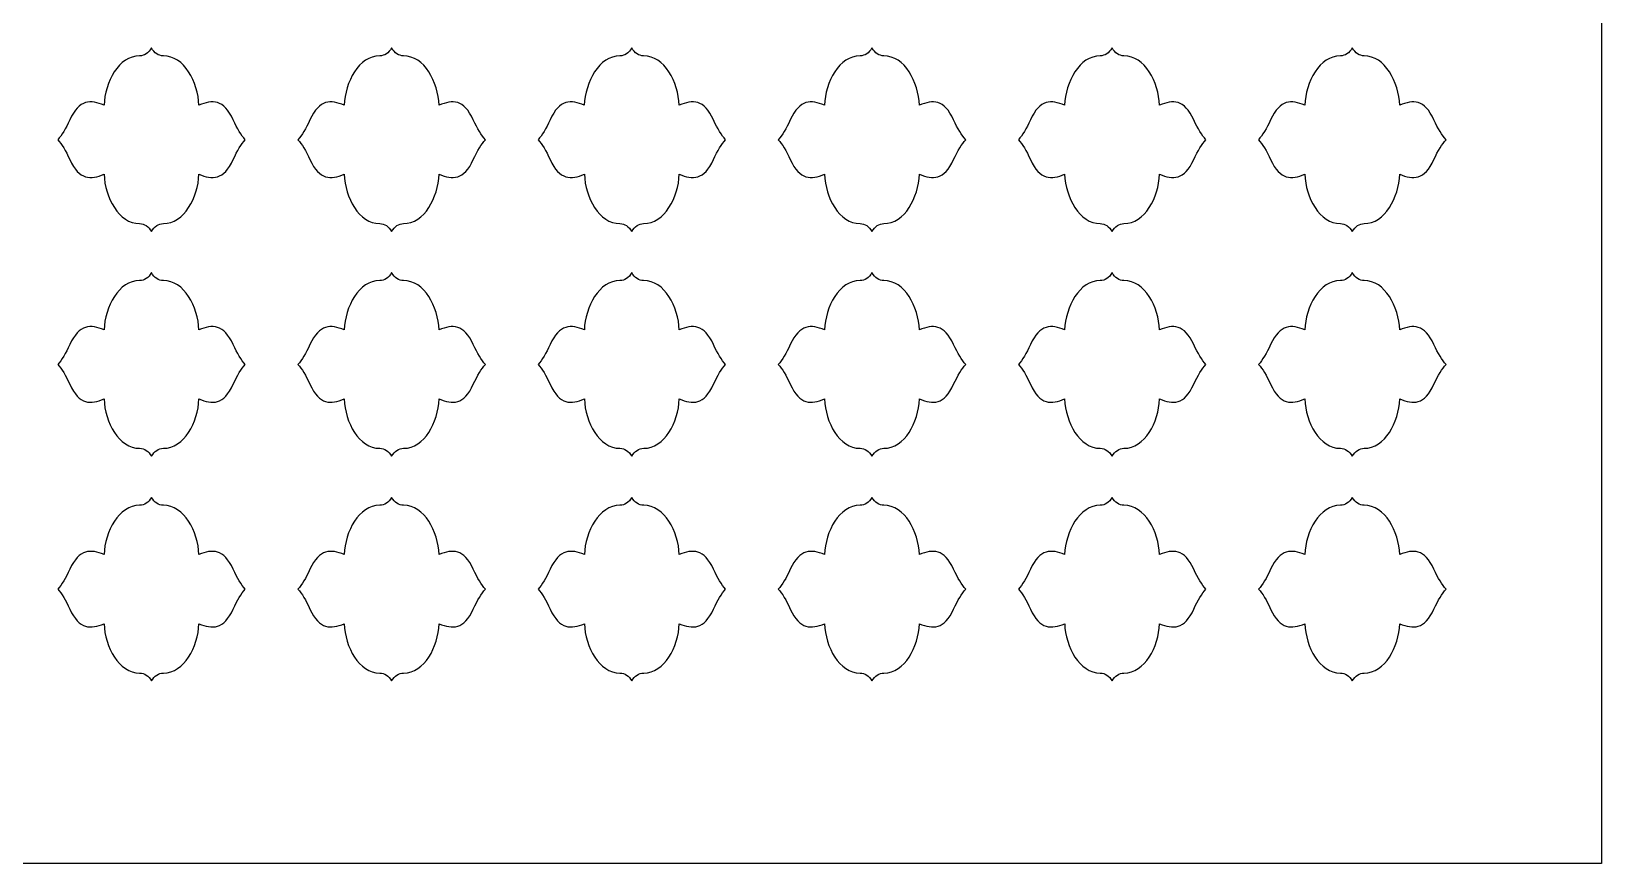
# Model space of a CAD drawing. Header units: centimetres. Extents: x -10.3 to 5.3, y -8.1 to 8.1.
# Drawn here: x -2.31 to 5.24, y -8.1 to -4.1 of the extents above; entities that cross this region are included whole.
import ezdxf

# ---------------------------------------------------------------- set-up
doc = ezdxf.new("R2010")
doc.units = ezdxf.units.CM
doc.header["$MEASUREMENT"] = 0
doc.layers.add('Layer 1', color=7, linetype='Continuous')

msp = doc.modelspace()

# ---------------------------------------------------------------- linework, layer by layer
at = {"layer": 'Layer 1', "color": 242}
for points, knots in [([(-5.23875, 8.09625), (-5.23875, 8.09625), (-5.23875, -8.09625), (-5.23875, -8.09625), (-5.23875, -8.09625), (-5.23875, -8.09625), (5.23875, -8.09625), (5.23875, -8.09625), (5.23875, -8.09625), (5.23875, -8.09625), (5.23875, 8.09625), (5.23875, 8.09625), (5.23875, 8.09625), (5.23875, 8.09625), (-5.23875, 8.09625), (-5.23875, 8.09625)], [0, 0, 0, 0, 0.2, 0.2, 0.2, 0.2, 0.4, 0.4, 0.4, 0.4, 0.6, 0.6, 0.6, 0.6, 1, 1, 1, 1]), ([(-2.12408, -4.52094), (-2.07862, -4.42117), (-2.02388, -4.42378), (-1.95972, -4.4504), (-1.95972, -4.4504), (-1.95506, -4.33898), (-1.88913, -4.21323), (-1.78851, -4.21323), (-1.78851, -4.21323), (-1.76597, -4.21323), (-1.74583, -4.20003), (-1.73152, -4.17513), (-1.73152, -4.17513), (-1.71726, -4.20003), (-1.69712, -4.21323), (-1.67456, -4.21323), (-1.67456, -4.21323), (-1.57397, -4.21323), (-1.50798, -4.33899), (-1.50332, -4.4504), (-1.50332, -4.4504), (-1.43918, -4.42378), (-1.38442, -4.42119), (-1.33901, -4.52094), (-1.33901, -4.52094), (-1.31935, -4.56415), (-1.2999, -4.59531), (-1.28091, -4.61651), (-1.28091, -4.61651), (-1.29985, -4.63768), (-1.31933, -4.66887), (-1.33899, -4.71202), (-1.33899, -4.71202), (-1.38437, -4.81177), (-1.43913, -4.80915), (-1.5033, -4.78253), (-1.5033, -4.78253), (-1.50796, -4.89395), (-1.57392, -5.01973), (-1.67454, -5.01973), (-1.67454, -5.01973), (-1.69706, -5.01973), (-1.71722, -5.03293), (-1.7315, -5.05783), (-1.7315, -5.05783), (-1.74579, -5.03293), (-1.76592, -5.01973), (-1.78849, -5.01973), (-1.78849, -5.01973), (-1.88908, -5.01973), (-1.95505, -4.89395), (-1.9597, -4.78253), (-1.9597, -4.78253), (-2.02386, -4.80915), (-2.07863, -4.81174), (-2.12406, -4.71202), (-2.12406, -4.71202), (-2.14369, -4.66881), (-2.16314, -4.63762), (-2.18214, -4.61645), (-2.18214, -4.61645), (-2.16318, -4.59528), (-2.14373, -4.56409), (-2.12408, -4.52094)], [0, 0, 0, 0, 0.0588235, 0.0588235, 0.0588235, 0.0588235, 0.1176471, 0.1176471, 0.1176471, 0.1176471, 0.1764706, 0.1764706, 0.1764706, 0.1764706, 0.2352941, 0.2352941, 0.2352941, 0.2352941, 0.2941176, 0.2941176, 0.2941176, 0.2941176, 0.3529412, 0.3529412, 0.3529412, 0.3529412, 0.4117647, 0.4117647, 0.4117647, 0.4117647, 0.4705882, 0.4705882, 0.4705882, 0.4705882, 0.5294118, 0.5294118, 0.5294118, 0.5294118, 0.5882353, 0.5882353, 0.5882353, 0.5882353, 0.6470588, 0.6470588, 0.6470588, 0.6470588, 0.7058824, 0.7058824, 0.7058824, 0.7058824, 0.7647059, 0.7647059, 0.7647059, 0.7647059, 0.8235294, 0.8235294, 0.8235294, 0.8235294, 0.8823529, 0.8823529, 0.8823529, 0.8823529, 1, 1, 1, 1]), ([(-0.96972, -4.52094), (-0.92429, -4.42117), (-0.86952, -4.42378), (-0.80539, -4.4504), (-0.80539, -4.4504), (-0.80073, -4.33898), (-0.73477, -4.21323), (-0.63418, -4.21323), (-0.63418, -4.21323), (-0.61161, -4.21323), (-0.59148, -4.20003), (-0.57719, -4.17513), (-0.57719, -4.17513), (-0.5629, -4.20003), (-0.54279, -4.21323), (-0.5202, -4.21323), (-0.5202, -4.21323), (-0.41961, -4.21323), (-0.35364, -4.33899), (-0.34899, -4.4504), (-0.34899, -4.4504), (-0.28483, -4.42378), (-0.23006, -4.42119), (-0.18466, -4.52094), (-0.18466, -4.52094), (-0.165, -4.56415), (-0.14555, -4.59531), (-0.12656, -4.61651), (-0.12656, -4.61651), (-0.14553, -4.63768), (-0.16498, -4.66887), (-0.18464, -4.71202), (-0.18464, -4.71202), (-0.23004, -4.81177), (-0.28481, -4.80915), (-0.34895, -4.78253), (-0.34895, -4.78253), (-0.35361, -4.89395), (-0.41959, -5.01973), (-0.52019, -5.01973), (-0.52019, -5.01973), (-0.54273, -5.01973), (-0.56289, -5.03293), (-0.57715, -5.05783), (-0.57715, -5.05783), (-0.59146, -5.03293), (-0.61157, -5.01973), (-0.63414, -5.01973), (-0.63414, -5.01973), (-0.73476, -5.01973), (-0.8007, -4.89395), (-0.80535, -4.78253), (-0.80535, -4.78253), (-0.86949, -4.80915), (-0.92425, -4.81174), (-0.96971, -4.71202), (-0.96971, -4.71202), (-0.98937, -4.66881), (-1.00879, -4.63762), (-1.02781, -4.61645), (-1.02781, -4.61645), (-1.00883, -4.59528), (-0.98938, -4.56409), (-0.96972, -4.52094)], [0, 0, 0, 0, 0.0588235, 0.0588235, 0.0588235, 0.0588235, 0.1176471, 0.1176471, 0.1176471, 0.1176471, 0.1764706, 0.1764706, 0.1764706, 0.1764706, 0.2352941, 0.2352941, 0.2352941, 0.2352941, 0.2941176, 0.2941176, 0.2941176, 0.2941176, 0.3529412, 0.3529412, 0.3529412, 0.3529412, 0.4117647, 0.4117647, 0.4117647, 0.4117647, 0.4705882, 0.4705882, 0.4705882, 0.4705882, 0.5294118, 0.5294118, 0.5294118, 0.5294118, 0.5882353, 0.5882353, 0.5882353, 0.5882353, 0.6470588, 0.6470588, 0.6470588, 0.6470588, 0.7058824, 0.7058824, 0.7058824, 0.7058824, 0.7647059, 0.7647059, 0.7647059, 0.7647059, 0.8235294, 0.8235294, 0.8235294, 0.8235294, 0.8823529, 0.8823529, 0.8823529, 0.8823529, 1, 1, 1, 1]), ([(0.18465, -4.52094), (0.23013, -4.42117), (0.28485, -4.42378), (0.34904, -4.4504), (0.34904, -4.4504), (0.3537, -4.33898), (0.41963, -4.21323), (0.52025, -4.21323), (0.52025, -4.21323), (0.54279, -4.21323), (0.56293, -4.20003), (0.57719, -4.17513), (0.57719, -4.17513), (0.5915, -4.20003), (0.61161, -4.21323), (0.63415, -4.21323), (0.63415, -4.21323), (0.7348, -4.21323), (0.80078, -4.33899), (0.80544, -4.4504), (0.80544, -4.4504), (0.86958, -4.42378), (0.92434, -4.42119), (0.96972, -4.52094), (0.96972, -4.52094), (0.98935, -4.56415), (1.00883, -4.59531), (1.02785, -4.61651), (1.02785, -4.61651), (1.00885, -4.63768), (0.98941, -4.66887), (0.96977, -4.71202), (0.96977, -4.71202), (0.92439, -4.81177), (0.86963, -4.80915), (0.80549, -4.78253), (0.80549, -4.78253), (0.80083, -4.89395), (0.73485, -5.01973), (0.63423, -5.01973), (0.63423, -5.01973), (0.61166, -5.01973), (0.59155, -5.03293), (0.57724, -5.05783), (0.57724, -5.05783), (0.56298, -5.03293), (0.54287, -5.01973), (0.5203, -5.01973), (0.5203, -5.01973), (0.41968, -5.01973), (0.35374, -4.89395), (0.34909, -4.78253), (0.34909, -4.78253), (0.2849, -4.80915), (0.23019, -4.81174), (0.1847, -4.71202), (0.1847, -4.71202), (0.16501, -4.66881), (0.14559, -4.63762), (0.12662, -4.61645), (0.12662, -4.61645), (0.14555, -4.59528), (0.16499, -4.56409), (0.18465, -4.52094)], [0, 0, 0, 0, 0.0588235, 0.0588235, 0.0588235, 0.0588235, 0.1176471, 0.1176471, 0.1176471, 0.1176471, 0.1764706, 0.1764706, 0.1764706, 0.1764706, 0.2352941, 0.2352941, 0.2352941, 0.2352941, 0.2941176, 0.2941176, 0.2941176, 0.2941176, 0.3529412, 0.3529412, 0.3529412, 0.3529412, 0.4117647, 0.4117647, 0.4117647, 0.4117647, 0.4705882, 0.4705882, 0.4705882, 0.4705882, 0.5294118, 0.5294118, 0.5294118, 0.5294118, 0.5882353, 0.5882353, 0.5882353, 0.5882353, 0.6470588, 0.6470588, 0.6470588, 0.6470588, 0.7058824, 0.7058824, 0.7058824, 0.7058824, 0.7647059, 0.7647059, 0.7647059, 0.7647059, 0.8235294, 0.8235294, 0.8235294, 0.8235294, 0.8823529, 0.8823529, 0.8823529, 0.8823529, 1, 1, 1, 1]), ([(1.33898, -4.52094), (1.38446, -4.42117), (1.43918, -4.42378), (1.50337, -4.4504), (1.50337, -4.4504), (1.50803, -4.33898), (1.57396, -4.21323), (1.67458, -4.21323), (1.67458, -4.21323), (1.69712, -4.21323), (1.71726, -4.20003), (1.73152, -4.17513), (1.73152, -4.17513), (1.74583, -4.20003), (1.76594, -4.21323), (1.78851, -4.21323), (1.78851, -4.21323), (1.88913, -4.21323), (1.95512, -4.33899), (1.95977, -4.4504), (1.95977, -4.4504), (2.02391, -4.42378), (2.07867, -4.42119), (2.12405, -4.52094), (2.12405, -4.52094), (2.14368, -4.56415), (2.16316, -4.59531), (2.18218, -4.61651), (2.18218, -4.61651), (2.16318, -4.63768), (2.14374, -4.66887), (2.1241, -4.71202), (2.1241, -4.71202), (2.07872, -4.81177), (2.02396, -4.80915), (1.95982, -4.78253), (1.95982, -4.78253), (1.95516, -4.89395), (1.88918, -5.01973), (1.78856, -5.01973), (1.78856, -5.01973), (1.76599, -5.01973), (1.74588, -5.03293), (1.73157, -5.05783), (1.73157, -5.05783), (1.71731, -5.03293), (1.6972, -5.01973), (1.67463, -5.01973), (1.67463, -5.01973), (1.57401, -5.01973), (1.50807, -4.89395), (1.50342, -4.78253), (1.50342, -4.78253), (1.43923, -4.80915), (1.38452, -4.81174), (1.33903, -4.71202), (1.33903, -4.71202), (1.31937, -4.66881), (1.29992, -4.63762), (1.28095, -4.61645), (1.28095, -4.61645), (1.2999, -4.59528), (1.31934, -4.56409), (1.33898, -4.52094)], [0, 0, 0, 0, 0.0588235, 0.0588235, 0.0588235, 0.0588235, 0.1176471, 0.1176471, 0.1176471, 0.1176471, 0.1764706, 0.1764706, 0.1764706, 0.1764706, 0.2352941, 0.2352941, 0.2352941, 0.2352941, 0.2941176, 0.2941176, 0.2941176, 0.2941176, 0.3529412, 0.3529412, 0.3529412, 0.3529412, 0.4117647, 0.4117647, 0.4117647, 0.4117647, 0.4705882, 0.4705882, 0.4705882, 0.4705882, 0.5294118, 0.5294118, 0.5294118, 0.5294118, 0.5882353, 0.5882353, 0.5882353, 0.5882353, 0.6470588, 0.6470588, 0.6470588, 0.6470588, 0.7058824, 0.7058824, 0.7058824, 0.7058824, 0.7647059, 0.7647059, 0.7647059, 0.7647059, 0.8235294, 0.8235294, 0.8235294, 0.8235294, 0.8823529, 0.8823529, 0.8823529, 0.8823529, 1, 1, 1, 1]), ([(2.49333, -4.52094), (2.53881, -4.42117), (2.59353, -4.42378), (2.65772, -4.4504), (2.65772, -4.4504), (2.66238, -4.33898), (2.72831, -4.21323), (2.82893, -4.21323), (2.82893, -4.21323), (2.8515, -4.21323), (2.87161, -4.20003), (2.88589, -4.17513), (2.88589, -4.17513), (2.90018, -4.20003), (2.92029, -4.21323), (2.94283, -4.21323), (2.94283, -4.21323), (3.04348, -4.21323), (3.10946, -4.33899), (3.11412, -4.4504), (3.11412, -4.4504), (3.17826, -4.42378), (3.23302, -4.42119), (3.2784, -4.52094), (3.2784, -4.52094), (3.29806, -4.56415), (3.31751, -4.59531), (3.33653, -4.61651), (3.33653, -4.61651), (3.31753, -4.63768), (3.29811, -4.66887), (3.27845, -4.71202), (3.27845, -4.71202), (3.23307, -4.81177), (3.17831, -4.80915), (3.11417, -4.78253), (3.11417, -4.78253), (3.10951, -4.89395), (3.04353, -5.01973), (2.94291, -5.01973), (2.94291, -5.01973), (2.92034, -5.01973), (2.90023, -5.03293), (2.88595, -5.05783), (2.88595, -5.05783), (2.87166, -5.03293), (2.85155, -5.01973), (2.82899, -5.01973), (2.82899, -5.01973), (2.72837, -5.01973), (2.66243, -4.89395), (2.65778, -4.78253), (2.65778, -4.78253), (2.59359, -4.80915), (2.53888, -4.81174), (2.49339, -4.71202), (2.49339, -4.71202), (2.47373, -4.66881), (2.45428, -4.63762), (2.43531, -4.61645), (2.43531, -4.61645), (2.45425, -4.59528), (2.4737, -4.56409), (2.49333, -4.52094)], [0, 0, 0, 0, 0.0588235, 0.0588235, 0.0588235, 0.0588235, 0.1176471, 0.1176471, 0.1176471, 0.1176471, 0.1764706, 0.1764706, 0.1764706, 0.1764706, 0.2352941, 0.2352941, 0.2352941, 0.2352941, 0.2941176, 0.2941176, 0.2941176, 0.2941176, 0.3529412, 0.3529412, 0.3529412, 0.3529412, 0.4117647, 0.4117647, 0.4117647, 0.4117647, 0.4705882, 0.4705882, 0.4705882, 0.4705882, 0.5294118, 0.5294118, 0.5294118, 0.5294118, 0.5882353, 0.5882353, 0.5882353, 0.5882353, 0.6470588, 0.6470588, 0.6470588, 0.6470588, 0.7058824, 0.7058824, 0.7058824, 0.7058824, 0.7647059, 0.7647059, 0.7647059, 0.7647059, 0.8235294, 0.8235294, 0.8235294, 0.8235294, 0.8823529, 0.8823529, 0.8823529, 0.8823529, 1, 1, 1, 1]), ([(3.64768, -4.52094), (3.69316, -4.42117), (3.74788, -4.42378), (3.81207, -4.4504), (3.81207, -4.4504), (3.81673, -4.33898), (3.88266, -4.21323), (3.98328, -4.21323), (3.98328, -4.21323), (4.00585, -4.21323), (4.02596, -4.20003), (4.04024, -4.17513), (4.04024, -4.17513), (4.05453, -4.20003), (4.07464, -4.21323), (4.0972, -4.21323), (4.0972, -4.21323), (4.19782, -4.21323), (4.26381, -4.33899), (4.26846, -4.4504), (4.26846, -4.4504), (4.3326, -4.42378), (4.38736, -4.42119), (4.43274, -4.52094), (4.43274, -4.52094), (4.4524, -4.56415), (4.47185, -4.59531), (4.49087, -4.61651), (4.49087, -4.61651), (4.47187, -4.63768), (4.45245, -4.66887), (4.43279, -4.71202), (4.43279, -4.71202), (4.38741, -4.81177), (4.33265, -4.80915), (4.26851, -4.78253), (4.26851, -4.78253), (4.26385, -4.89395), (4.19787, -5.01973), (4.09725, -5.01973), (4.09725, -5.01973), (4.07468, -5.01973), (4.05457, -5.03293), (4.04029, -5.05783), (4.04029, -5.05783), (4.026, -5.03293), (4.00589, -5.01973), (3.98333, -5.01973), (3.98333, -5.01973), (3.88271, -5.01973), (3.81677, -4.89395), (3.81212, -4.78253), (3.81212, -4.78253), (3.74793, -4.80915), (3.69322, -4.81174), (3.64773, -4.71202), (3.64773, -4.71202), (3.62807, -4.66881), (3.60862, -4.63762), (3.58965, -4.61645), (3.58965, -4.61645), (3.6086, -4.59528), (3.62805, -4.56409), (3.64768, -4.52094)], [0, 0, 0, 0, 0.0588235, 0.0588235, 0.0588235, 0.0588235, 0.1176471, 0.1176471, 0.1176471, 0.1176471, 0.1764706, 0.1764706, 0.1764706, 0.1764706, 0.2352941, 0.2352941, 0.2352941, 0.2352941, 0.2941176, 0.2941176, 0.2941176, 0.2941176, 0.3529412, 0.3529412, 0.3529412, 0.3529412, 0.4117647, 0.4117647, 0.4117647, 0.4117647, 0.4705882, 0.4705882, 0.4705882, 0.4705882, 0.5294118, 0.5294118, 0.5294118, 0.5294118, 0.5882353, 0.5882353, 0.5882353, 0.5882353, 0.6470588, 0.6470588, 0.6470588, 0.6470588, 0.7058824, 0.7058824, 0.7058824, 0.7058824, 0.7647059, 0.7647059, 0.7647059, 0.7647059, 0.8235294, 0.8235294, 0.8235294, 0.8235294, 0.8823529, 0.8823529, 0.8823529, 0.8823529, 1, 1, 1, 1]), ([(-2.12405, -5.60118), (-2.07859, -5.50141), (-2.02385, -5.50402), (-1.95969, -5.53064), (-1.95969, -5.53064), (-1.95503, -5.41922), (-1.88907, -5.29347), (-1.78848, -5.29347), (-1.78848, -5.29347), (-1.76594, -5.29347), (-1.74578, -5.28027), (-1.73149, -5.25537), (-1.73149, -5.25537), (-1.7172, -5.28027), (-1.69707, -5.29347), (-1.67453, -5.29347), (-1.67453, -5.29347), (-1.57391, -5.29347), (-1.50795, -5.41923), (-1.50329, -5.53064), (-1.50329, -5.53064), (-1.43913, -5.50402), (-1.38436, -5.50143), (-1.33898, -5.60118), (-1.33898, -5.60118), (-1.31929, -5.64439), (-1.29987, -5.67555), (-1.28085, -5.69672), (-1.28085, -5.69672), (-1.29982, -5.71791), (-1.31929, -5.74908), (-1.33893, -5.79226), (-1.33893, -5.79226), (-1.38431, -5.89201), (-1.43907, -5.88939), (-1.50326, -5.86277), (-1.50326, -5.86277), (-1.50792, -5.97419), (-1.57385, -6.09997), (-1.67447, -6.09997), (-1.67447, -6.09997), (-1.69701, -6.09997), (-1.71715, -6.11317), (-1.73146, -6.13807), (-1.73146, -6.13807), (-1.74572, -6.11317), (-1.76586, -6.09997), (-1.78845, -6.09997), (-1.78845, -6.09997), (-1.88902, -6.09997), (-1.95501, -5.97419), (-1.95966, -5.86277), (-1.95966, -5.86277), (-2.0238, -5.88939), (-2.07859, -5.89198), (-2.12399, -5.79226), (-2.12399, -5.79226), (-2.14365, -5.74905), (-2.1631, -5.71786), (-2.18209, -5.69667), (-2.18209, -5.69667), (-2.16313, -5.67552), (-2.14368, -5.64433), (-2.12405, -5.60118)], [0, 0, 0, 0, 0.0588235, 0.0588235, 0.0588235, 0.0588235, 0.1176471, 0.1176471, 0.1176471, 0.1176471, 0.1764706, 0.1764706, 0.1764706, 0.1764706, 0.2352941, 0.2352941, 0.2352941, 0.2352941, 0.2941176, 0.2941176, 0.2941176, 0.2941176, 0.3529412, 0.3529412, 0.3529412, 0.3529412, 0.4117647, 0.4117647, 0.4117647, 0.4117647, 0.4705882, 0.4705882, 0.4705882, 0.4705882, 0.5294118, 0.5294118, 0.5294118, 0.5294118, 0.5882353, 0.5882353, 0.5882353, 0.5882353, 0.6470588, 0.6470588, 0.6470588, 0.6470588, 0.7058824, 0.7058824, 0.7058824, 0.7058824, 0.7647059, 0.7647059, 0.7647059, 0.7647059, 0.8235294, 0.8235294, 0.8235294, 0.8235294, 0.8823529, 0.8823529, 0.8823529, 0.8823529, 1, 1, 1, 1]), ([(-0.9697, -5.60118), (-0.92424, -5.50141), (-0.8695, -5.50402), (-0.80534, -5.53064), (-0.80534, -5.53064), (-0.80068, -5.41922), (-0.73475, -5.29347), (-0.63413, -5.29347), (-0.63413, -5.29347), (-0.61159, -5.29347), (-0.59145, -5.28027), (-0.57714, -5.25537), (-0.57714, -5.25537), (-0.56288, -5.28027), (-0.54274, -5.29347), (-0.52018, -5.29347), (-0.52018, -5.29347), (-0.41959, -5.29347), (-0.3536, -5.41923), (-0.34894, -5.53064), (-0.34894, -5.53064), (-0.2848, -5.50402), (-0.23004, -5.50143), (-0.18463, -5.60118), (-0.18463, -5.60118), (-0.16497, -5.64439), (-0.14552, -5.67555), (-0.12653, -5.69672), (-0.12653, -5.69672), (-0.14547, -5.71791), (-0.16495, -5.74908), (-0.18461, -5.79226), (-0.18461, -5.79226), (-0.22999, -5.89201), (-0.28475, -5.88939), (-0.34892, -5.86277), (-0.34892, -5.86277), (-0.35358, -5.97419), (-0.41954, -6.09997), (-0.52016, -6.09997), (-0.52016, -6.09997), (-0.54268, -6.09997), (-0.56284, -6.11317), (-0.57712, -6.13807), (-0.57712, -6.13807), (-0.59141, -6.11317), (-0.61154, -6.09997), (-0.63411, -6.09997), (-0.63411, -6.09997), (-0.7347, -6.09997), (-0.80067, -5.97419), (-0.80532, -5.86277), (-0.80532, -5.86277), (-0.86946, -5.88939), (-0.92422, -5.89198), (-0.96968, -5.79226), (-0.96968, -5.79226), (-0.98931, -5.74905), (-1.00876, -5.71786), (-1.02776, -5.69667), (-1.02776, -5.69667), (-1.0088, -5.67552), (-0.98936, -5.64433), (-0.9697, -5.60118)], [0, 0, 0, 0, 0.0588235, 0.0588235, 0.0588235, 0.0588235, 0.1176471, 0.1176471, 0.1176471, 0.1176471, 0.1764706, 0.1764706, 0.1764706, 0.1764706, 0.2352941, 0.2352941, 0.2352941, 0.2352941, 0.2941176, 0.2941176, 0.2941176, 0.2941176, 0.3529412, 0.3529412, 0.3529412, 0.3529412, 0.4117647, 0.4117647, 0.4117647, 0.4117647, 0.4705882, 0.4705882, 0.4705882, 0.4705882, 0.5294118, 0.5294118, 0.5294118, 0.5294118, 0.5882353, 0.5882353, 0.5882353, 0.5882353, 0.6470588, 0.6470588, 0.6470588, 0.6470588, 0.7058824, 0.7058824, 0.7058824, 0.7058824, 0.7647059, 0.7647059, 0.7647059, 0.7647059, 0.8235294, 0.8235294, 0.8235294, 0.8235294, 0.8823529, 0.8823529, 0.8823529, 0.8823529, 1, 1, 1, 1]), ([(0.18468, -5.60118), (0.23016, -5.50141), (0.28488, -5.50402), (0.34907, -5.53064), (0.34907, -5.53064), (0.35373, -5.41922), (0.41966, -5.29347), (0.52028, -5.29347), (0.52028, -5.29347), (0.54282, -5.29347), (0.56296, -5.28027), (0.57722, -5.25537), (0.57722, -5.25537), (0.59153, -5.28027), (0.61164, -5.29347), (0.63421, -5.29347), (0.63421, -5.29347), (0.73483, -5.29347), (0.80082, -5.41923), (0.80547, -5.53064), (0.80547, -5.53064), (0.86961, -5.50402), (0.92437, -5.50143), (0.96975, -5.60118), (0.96975, -5.60118), (0.98938, -5.64439), (1.00886, -5.67555), (1.02788, -5.69672), (1.02788, -5.69672), (1.00888, -5.71791), (0.98944, -5.74908), (0.9698, -5.79226), (0.9698, -5.79226), (0.92442, -5.89201), (0.86966, -5.88939), (0.80552, -5.86277), (0.80552, -5.86277), (0.80086, -5.97419), (0.73488, -6.09997), (0.63426, -6.09997), (0.63426, -6.09997), (0.61169, -6.09997), (0.59158, -6.11317), (0.57727, -6.13807), (0.57727, -6.13807), (0.56301, -6.11317), (0.5429, -6.09997), (0.52033, -6.09997), (0.52033, -6.09997), (0.41971, -6.09997), (0.35377, -5.97419), (0.34912, -5.86277), (0.34912, -5.86277), (0.28493, -5.88939), (0.23022, -5.89198), (0.18473, -5.79226), (0.18473, -5.79226), (0.16507, -5.74905), (0.14562, -5.71786), (0.12665, -5.69667), (0.12665, -5.69667), (0.1456, -5.67552), (0.16505, -5.64433), (0.18468, -5.60118)], [0, 0, 0, 0, 0.0588235, 0.0588235, 0.0588235, 0.0588235, 0.1176471, 0.1176471, 0.1176471, 0.1176471, 0.1764706, 0.1764706, 0.1764706, 0.1764706, 0.2352941, 0.2352941, 0.2352941, 0.2352941, 0.2941176, 0.2941176, 0.2941176, 0.2941176, 0.3529412, 0.3529412, 0.3529412, 0.3529412, 0.4117647, 0.4117647, 0.4117647, 0.4117647, 0.4705882, 0.4705882, 0.4705882, 0.4705882, 0.5294118, 0.5294118, 0.5294118, 0.5294118, 0.5882353, 0.5882353, 0.5882353, 0.5882353, 0.6470588, 0.6470588, 0.6470588, 0.6470588, 0.7058824, 0.7058824, 0.7058824, 0.7058824, 0.7647059, 0.7647059, 0.7647059, 0.7647059, 0.8235294, 0.8235294, 0.8235294, 0.8235294, 0.8823529, 0.8823529, 0.8823529, 0.8823529, 1, 1, 1, 1]), ([(1.33903, -5.60118), (1.38451, -5.50141), (1.43923, -5.50402), (1.50342, -5.53064), (1.50342, -5.53064), (1.50808, -5.41922), (1.57401, -5.29347), (1.67463, -5.29347), (1.67463, -5.29347), (1.69717, -5.29347), (1.71731, -5.28027), (1.73159, -5.25537), (1.73159, -5.25537), (1.74588, -5.28027), (1.76599, -5.29347), (1.78855, -5.29347), (1.78855, -5.29347), (1.88917, -5.29347), (1.95516, -5.41923), (1.95981, -5.53064), (1.95981, -5.53064), (2.02395, -5.50402), (2.07871, -5.50143), (2.12409, -5.60118), (2.12409, -5.60118), (2.14372, -5.64439), (2.16322, -5.67555), (2.18222, -5.69672), (2.18222, -5.69672), (2.16325, -5.71791), (2.14378, -5.74908), (2.12414, -5.79226), (2.12414, -5.79226), (2.07876, -5.89201), (2.024, -5.88939), (1.95986, -5.86277), (1.95986, -5.86277), (1.9552, -5.97419), (1.88922, -6.09997), (1.7886, -6.09997), (1.7886, -6.09997), (1.76603, -6.09997), (1.74592, -6.11317), (1.73164, -6.13807), (1.73164, -6.13807), (1.71735, -6.11317), (1.69724, -6.09997), (1.67468, -6.09997), (1.67468, -6.09997), (1.57406, -6.09997), (1.50812, -5.97419), (1.50347, -5.86277), (1.50347, -5.86277), (1.43928, -5.88939), (1.38457, -5.89198), (1.33908, -5.79226), (1.33908, -5.79226), (1.31942, -5.74905), (1.29997, -5.71786), (1.281, -5.69667), (1.281, -5.69667), (1.29995, -5.67552), (1.3194, -5.64433), (1.33903, -5.60118)], [0, 0, 0, 0, 0.0588235, 0.0588235, 0.0588235, 0.0588235, 0.1176471, 0.1176471, 0.1176471, 0.1176471, 0.1764706, 0.1764706, 0.1764706, 0.1764706, 0.2352941, 0.2352941, 0.2352941, 0.2352941, 0.2941176, 0.2941176, 0.2941176, 0.2941176, 0.3529412, 0.3529412, 0.3529412, 0.3529412, 0.4117647, 0.4117647, 0.4117647, 0.4117647, 0.4705882, 0.4705882, 0.4705882, 0.4705882, 0.5294118, 0.5294118, 0.5294118, 0.5294118, 0.5882353, 0.5882353, 0.5882353, 0.5882353, 0.6470588, 0.6470588, 0.6470588, 0.6470588, 0.7058824, 0.7058824, 0.7058824, 0.7058824, 0.7647059, 0.7647059, 0.7647059, 0.7647059, 0.8235294, 0.8235294, 0.8235294, 0.8235294, 0.8823529, 0.8823529, 0.8823529, 0.8823529, 1, 1, 1, 1]), ([(2.49338, -5.60118), (2.53886, -5.50141), (2.59358, -5.50402), (2.65777, -5.53064), (2.65777, -5.53064), (2.66243, -5.41922), (2.72836, -5.29347), (2.82898, -5.29347), (2.82898, -5.29347), (2.85155, -5.29347), (2.87166, -5.28027), (2.88594, -5.25537), (2.88594, -5.25537), (2.90023, -5.28027), (2.92034, -5.29347), (2.9429, -5.29347), (2.9429, -5.29347), (3.04352, -5.29347), (3.10951, -5.41923), (3.11416, -5.53064), (3.11416, -5.53064), (3.1783, -5.50402), (3.23306, -5.50143), (3.27844, -5.60118), (3.27844, -5.60118), (3.2981, -5.64439), (3.31755, -5.67555), (3.33657, -5.69672), (3.33657, -5.69672), (3.31757, -5.71791), (3.29815, -5.74908), (3.27849, -5.79226), (3.27849, -5.79226), (3.23311, -5.89201), (3.17835, -5.88939), (3.11421, -5.86277), (3.11421, -5.86277), (3.10955, -5.97419), (3.04357, -6.09997), (2.94295, -6.09997), (2.94295, -6.09997), (2.92038, -6.09997), (2.90027, -6.11317), (2.88599, -6.13807), (2.88599, -6.13807), (2.8717, -6.11317), (2.85159, -6.09997), (2.82903, -6.09997), (2.82903, -6.09997), (2.72841, -6.09997), (2.66247, -5.97419), (2.65782, -5.86277), (2.65782, -5.86277), (2.59363, -5.88939), (2.53892, -5.89198), (2.49343, -5.79226), (2.49343, -5.79226), (2.47377, -5.74905), (2.45432, -5.71786), (2.43535, -5.69667), (2.43535, -5.69667), (2.4543, -5.67552), (2.47375, -5.64433), (2.49338, -5.60118)], [0, 0, 0, 0, 0.0588235, 0.0588235, 0.0588235, 0.0588235, 0.1176471, 0.1176471, 0.1176471, 0.1176471, 0.1764706, 0.1764706, 0.1764706, 0.1764706, 0.2352941, 0.2352941, 0.2352941, 0.2352941, 0.2941176, 0.2941176, 0.2941176, 0.2941176, 0.3529412, 0.3529412, 0.3529412, 0.3529412, 0.4117647, 0.4117647, 0.4117647, 0.4117647, 0.4705882, 0.4705882, 0.4705882, 0.4705882, 0.5294118, 0.5294118, 0.5294118, 0.5294118, 0.5882353, 0.5882353, 0.5882353, 0.5882353, 0.6470588, 0.6470588, 0.6470588, 0.6470588, 0.7058824, 0.7058824, 0.7058824, 0.7058824, 0.7647059, 0.7647059, 0.7647059, 0.7647059, 0.8235294, 0.8235294, 0.8235294, 0.8235294, 0.8823529, 0.8823529, 0.8823529, 0.8823529, 1, 1, 1, 1]), ([(3.64773, -5.60118), (3.69321, -5.50141), (3.74793, -5.50402), (3.81212, -5.53064), (3.81212, -5.53064), (3.81678, -5.41922), (3.88271, -5.29347), (3.98333, -5.29347), (3.98333, -5.29347), (4.0059, -5.29347), (4.02601, -5.28027), (4.04029, -5.25537), (4.04029, -5.25537), (4.05458, -5.28027), (4.07469, -5.29347), (4.09725, -5.29347), (4.09725, -5.29347), (4.19787, -5.29347), (4.26386, -5.41923), (4.26851, -5.53064), (4.26851, -5.53064), (4.33265, -5.50402), (4.38741, -5.50143), (4.43279, -5.60118), (4.43279, -5.60118), (4.45245, -5.64439), (4.4719, -5.67555), (4.49092, -5.69672), (4.49092, -5.69672), (4.47195, -5.71791), (4.4525, -5.74908), (4.43284, -5.79226), (4.43284, -5.79226), (4.38746, -5.89201), (4.3327, -5.88939), (4.26856, -5.86277), (4.26856, -5.86277), (4.2639, -5.97419), (4.19792, -6.09997), (4.0973, -6.09997), (4.0973, -6.09997), (4.07473, -6.09997), (4.05462, -6.11317), (4.04034, -6.13807), (4.04034, -6.13807), (4.02605, -6.11317), (4.00594, -6.09997), (3.98338, -6.09997), (3.98338, -6.09997), (3.88276, -6.09997), (3.81682, -5.97419), (3.81217, -5.86277), (3.81217, -5.86277), (3.74798, -5.88939), (3.69327, -5.89198), (3.64778, -5.79226), (3.64778, -5.79226), (3.62812, -5.74905), (3.60867, -5.71786), (3.5897, -5.69667), (3.5897, -5.69667), (3.60865, -5.67552), (3.6281, -5.64433), (3.64773, -5.60118)], [0, 0, 0, 0, 0.0588235, 0.0588235, 0.0588235, 0.0588235, 0.1176471, 0.1176471, 0.1176471, 0.1176471, 0.1764706, 0.1764706, 0.1764706, 0.1764706, 0.2352941, 0.2352941, 0.2352941, 0.2352941, 0.2941176, 0.2941176, 0.2941176, 0.2941176, 0.3529412, 0.3529412, 0.3529412, 0.3529412, 0.4117647, 0.4117647, 0.4117647, 0.4117647, 0.4705882, 0.4705882, 0.4705882, 0.4705882, 0.5294118, 0.5294118, 0.5294118, 0.5294118, 0.5882353, 0.5882353, 0.5882353, 0.5882353, 0.6470588, 0.6470588, 0.6470588, 0.6470588, 0.7058824, 0.7058824, 0.7058824, 0.7058824, 0.7647059, 0.7647059, 0.7647059, 0.7647059, 0.8235294, 0.8235294, 0.8235294, 0.8235294, 0.8823529, 0.8823529, 0.8823529, 0.8823529, 1, 1, 1, 1]), ([(-1.33887, -6.8725), (-1.38427, -6.97222), (-1.43904, -6.96963), (-1.5032, -6.94301), (-1.5032, -6.94301), (-1.50786, -7.05443), (-1.57382, -7.18021), (-1.67441, -7.18021), (-1.67441, -7.18021), (-1.69698, -7.18021), (-1.71711, -7.19341), (-1.7314, -7.21831), (-1.7314, -7.21831), (-1.74569, -7.19341), (-1.7658, -7.18021), (-1.78839, -7.18021), (-1.78839, -7.18021), (-1.88898, -7.18021), (-1.95495, -7.05443), (-1.9596, -6.94301), (-1.9596, -6.94301), (-2.02374, -6.96963), (-2.0785, -6.97222), (-2.12393, -6.8725), (-2.12393, -6.8725), (-2.14362, -6.82929), (-2.16304, -6.79807), (-2.18206, -6.77691), (-2.18206, -6.77691), (-2.16306, -6.75574), (-2.14362, -6.72455), (-2.12398, -6.68142), (-2.12398, -6.68142), (-2.07855, -6.58165), (-2.02378, -6.58426), (-1.95965, -6.61088), (-1.95965, -6.61088), (-1.95499, -6.49946), (-1.88901, -6.37368), (-1.78844, -6.37368), (-1.78844, -6.37368), (-1.76587, -6.37368), (-1.74571, -6.3605), (-1.73145, -6.33561), (-1.73145, -6.33561), (-1.71714, -6.36051), (-1.69703, -6.37368), (-1.67446, -6.37368), (-1.67446, -6.37368), (-1.57384, -6.37368), (-1.5079, -6.49946), (-1.50325, -6.61088), (-1.50325, -6.61088), (-1.43909, -6.58426), (-1.38429, -6.58167), (-1.33892, -6.68142), (-1.33892, -6.68142), (-1.31926, -6.72463), (-1.29981, -6.75579), (-1.28079, -6.77696), (-1.28079, -6.77696), (-1.29979, -6.79815), (-1.31924, -6.82932), (-1.33887, -6.8725)], [0, 0, 0, 0, 0.0588235, 0.0588235, 0.0588235, 0.0588235, 0.1176471, 0.1176471, 0.1176471, 0.1176471, 0.1764706, 0.1764706, 0.1764706, 0.1764706, 0.2352941, 0.2352941, 0.2352941, 0.2352941, 0.2941176, 0.2941176, 0.2941176, 0.2941176, 0.3529412, 0.3529412, 0.3529412, 0.3529412, 0.4117647, 0.4117647, 0.4117647, 0.4117647, 0.4705882, 0.4705882, 0.4705882, 0.4705882, 0.5294118, 0.5294118, 0.5294118, 0.5294118, 0.5882353, 0.5882353, 0.5882353, 0.5882353, 0.6470588, 0.6470588, 0.6470588, 0.6470588, 0.7058824, 0.7058824, 0.7058824, 0.7058824, 0.7647059, 0.7647059, 0.7647059, 0.7647059, 0.8235294, 0.8235294, 0.8235294, 0.8235294, 0.8823529, 0.8823529, 0.8823529, 0.8823529, 1, 1, 1, 1]), ([(-0.18455, -6.8725), (-0.22993, -6.97222), (-0.28469, -6.96963), (-0.34888, -6.94301), (-0.34888, -6.94301), (-0.35354, -7.05443), (-0.41947, -7.18021), (-0.52009, -7.18021), (-0.52009, -7.18021), (-0.54263, -7.18021), (-0.56277, -7.19341), (-0.57708, -7.21831), (-0.57708, -7.21831), (-0.59134, -7.19341), (-0.61148, -7.18021), (-0.63407, -7.18021), (-0.63407, -7.18021), (-0.73464, -7.18021), (-0.80063, -7.05443), (-0.80528, -6.94301), (-0.80528, -6.94301), (-0.86942, -6.96963), (-0.92418, -6.97222), (-0.96961, -6.8725), (-0.96961, -6.8725), (-0.98927, -6.82929), (-1.00872, -6.79807), (-1.02771, -6.77691), (-1.02771, -6.77691), (-1.00874, -6.75574), (-0.98929, -6.72455), (-0.96966, -6.68142), (-0.96966, -6.68142), (-0.9242, -6.58165), (-0.86946, -6.58426), (-0.8053, -6.61088), (-0.8053, -6.61088), (-0.80064, -6.49946), (-0.73468, -6.37368), (-0.63409, -6.37368), (-0.63409, -6.37368), (-0.61155, -6.37368), (-0.59139, -6.3605), (-0.5771, -6.33561), (-0.5771, -6.33561), (-0.56281, -6.36051), (-0.54268, -6.37368), (-0.52014, -6.37368), (-0.52014, -6.37368), (-0.41952, -6.37368), (-0.35356, -6.49946), (-0.3489, -6.61088), (-0.3489, -6.61088), (-0.28474, -6.58426), (-0.22994, -6.58167), (-0.18459, -6.68142), (-0.18459, -6.68142), (-0.1649, -6.72463), (-0.14548, -6.75579), (-0.12646, -6.77696), (-0.12646, -6.77696), (-0.14544, -6.79815), (-0.16491, -6.82932), (-0.18455, -6.8725)], [0, 0, 0, 0, 0.0588235, 0.0588235, 0.0588235, 0.0588235, 0.1176471, 0.1176471, 0.1176471, 0.1176471, 0.1764706, 0.1764706, 0.1764706, 0.1764706, 0.2352941, 0.2352941, 0.2352941, 0.2352941, 0.2941176, 0.2941176, 0.2941176, 0.2941176, 0.3529412, 0.3529412, 0.3529412, 0.3529412, 0.4117647, 0.4117647, 0.4117647, 0.4117647, 0.4705882, 0.4705882, 0.4705882, 0.4705882, 0.5294118, 0.5294118, 0.5294118, 0.5294118, 0.5882353, 0.5882353, 0.5882353, 0.5882353, 0.6470588, 0.6470588, 0.6470588, 0.6470588, 0.7058824, 0.7058824, 0.7058824, 0.7058824, 0.7647059, 0.7647059, 0.7647059, 0.7647059, 0.8235294, 0.8235294, 0.8235294, 0.8235294, 0.8823529, 0.8823529, 0.8823529, 0.8823529, 1, 1, 1, 1]), ([(0.96986, -6.8725), (0.92448, -6.97222), (0.86972, -6.96963), (0.80558, -6.94301), (0.80558, -6.94301), (0.80092, -7.05443), (0.73494, -7.18021), (0.63432, -7.18021), (0.63432, -7.18021), (0.61175, -7.18021), (0.59164, -7.19341), (0.57733, -7.21831), (0.57733, -7.21831), (0.56307, -7.19341), (0.54296, -7.18021), (0.52039, -7.18021), (0.52039, -7.18021), (0.41977, -7.18021), (0.35383, -7.05443), (0.34918, -6.94301), (0.34918, -6.94301), (0.28499, -6.96963), (0.23028, -6.97222), (0.18479, -6.8725), (0.18479, -6.8725), (0.16513, -6.82929), (0.14568, -6.79807), (0.12671, -6.77691), (0.12671, -6.77691), (0.14565, -6.75574), (0.1651, -6.72455), (0.18473, -6.68142), (0.18473, -6.68142), (0.23021, -6.58165), (0.28493, -6.58426), (0.34912, -6.61088), (0.34912, -6.61088), (0.35378, -6.49946), (0.41971, -6.37368), (0.52033, -6.37368), (0.52033, -6.37368), (0.54287, -6.37368), (0.56301, -6.3605), (0.57727, -6.33561), (0.57727, -6.33561), (0.59158, -6.36051), (0.61169, -6.37368), (0.63426, -6.37368), (0.63426, -6.37368), (0.73488, -6.37368), (0.80087, -6.49946), (0.80552, -6.61088), (0.80552, -6.61088), (0.86966, -6.58426), (0.92442, -6.58167), (0.9698, -6.68142), (0.9698, -6.68142), (0.98943, -6.72463), (1.00891, -6.75579), (1.02793, -6.77696), (1.02793, -6.77696), (1.00896, -6.79815), (0.98949, -6.82932), (0.96986, -6.8725)], [0, 0, 0, 0, 0.0588235, 0.0588235, 0.0588235, 0.0588235, 0.1176471, 0.1176471, 0.1176471, 0.1176471, 0.1764706, 0.1764706, 0.1764706, 0.1764706, 0.2352941, 0.2352941, 0.2352941, 0.2352941, 0.2941176, 0.2941176, 0.2941176, 0.2941176, 0.3529412, 0.3529412, 0.3529412, 0.3529412, 0.4117647, 0.4117647, 0.4117647, 0.4117647, 0.4705882, 0.4705882, 0.4705882, 0.4705882, 0.5294118, 0.5294118, 0.5294118, 0.5294118, 0.5882353, 0.5882353, 0.5882353, 0.5882353, 0.6470588, 0.6470588, 0.6470588, 0.6470588, 0.7058824, 0.7058824, 0.7058824, 0.7058824, 0.7647059, 0.7647059, 0.7647059, 0.7647059, 0.8235294, 0.8235294, 0.8235294, 0.8235294, 0.8823529, 0.8823529, 0.8823529, 0.8823529, 1, 1, 1, 1]), ([(2.12421, -6.8725), (2.07883, -6.97222), (2.02407, -6.96963), (1.95993, -6.94301), (1.95993, -6.94301), (1.95527, -7.05443), (1.88929, -7.18021), (1.78867, -7.18021), (1.78867, -7.18021), (1.7661, -7.18021), (1.74599, -7.19341), (1.73171, -7.21831), (1.73171, -7.21831), (1.71742, -7.19341), (1.69731, -7.18021), (1.67475, -7.18021), (1.67475, -7.18021), (1.57413, -7.18021), (1.50819, -7.05443), (1.50354, -6.94301), (1.50354, -6.94301), (1.43935, -6.96963), (1.38464, -6.97222), (1.33915, -6.8725), (1.33915, -6.8725), (1.31949, -6.82929), (1.30004, -6.79807), (1.28107, -6.77691), (1.28107, -6.77691), (1.30001, -6.75574), (1.31946, -6.72455), (1.33909, -6.68142), (1.33909, -6.68142), (1.38457, -6.58165), (1.43929, -6.58426), (1.50348, -6.61088), (1.50348, -6.61088), (1.50814, -6.49946), (1.57407, -6.37368), (1.67469, -6.37368), (1.67469, -6.37368), (1.69723, -6.37368), (1.71737, -6.3605), (1.73165, -6.33561), (1.73165, -6.33561), (1.74594, -6.36051), (1.76605, -6.37368), (1.78861, -6.37368), (1.78861, -6.37368), (1.88923, -6.37368), (1.95522, -6.49946), (1.95987, -6.61088), (1.95987, -6.61088), (2.02401, -6.58426), (2.07877, -6.58167), (2.12415, -6.68142), (2.12415, -6.68142), (2.14378, -6.72463), (2.16328, -6.75579), (2.18228, -6.77696), (2.18228, -6.77696), (2.16334, -6.79815), (2.14384, -6.82932), (2.12421, -6.8725)], [0, 0, 0, 0, 0.0588235, 0.0588235, 0.0588235, 0.0588235, 0.1176471, 0.1176471, 0.1176471, 0.1176471, 0.1764706, 0.1764706, 0.1764706, 0.1764706, 0.2352941, 0.2352941, 0.2352941, 0.2352941, 0.2941176, 0.2941176, 0.2941176, 0.2941176, 0.3529412, 0.3529412, 0.3529412, 0.3529412, 0.4117647, 0.4117647, 0.4117647, 0.4117647, 0.4705882, 0.4705882, 0.4705882, 0.4705882, 0.5294118, 0.5294118, 0.5294118, 0.5294118, 0.5882353, 0.5882353, 0.5882353, 0.5882353, 0.6470588, 0.6470588, 0.6470588, 0.6470588, 0.7058824, 0.7058824, 0.7058824, 0.7058824, 0.7647059, 0.7647059, 0.7647059, 0.7647059, 0.8235294, 0.8235294, 0.8235294, 0.8235294, 0.8823529, 0.8823529, 0.8823529, 0.8823529, 1, 1, 1, 1]), ([(3.27856, -6.8725), (3.23318, -6.97222), (3.17842, -6.96963), (3.11428, -6.94301), (3.11428, -6.94301), (3.10962, -7.05443), (3.04364, -7.18021), (2.94302, -7.18021), (2.94302, -7.18021), (2.92045, -7.18021), (2.90034, -7.19341), (2.88606, -7.21831), (2.88606, -7.21831), (2.87177, -7.19341), (2.85166, -7.18021), (2.8291, -7.18021), (2.8291, -7.18021), (2.72848, -7.18021), (2.66254, -7.05443), (2.65789, -6.94301), (2.65789, -6.94301), (2.5937, -6.96963), (2.53899, -6.97222), (2.4935, -6.8725), (2.4935, -6.8725), (2.47384, -6.82929), (2.45439, -6.79807), (2.43542, -6.77691), (2.43542, -6.77691), (2.45436, -6.75574), (2.47381, -6.72455), (2.49344, -6.68142), (2.49344, -6.68142), (2.53892, -6.58165), (2.59364, -6.58426), (2.65783, -6.61088), (2.65783, -6.61088), (2.66249, -6.49946), (2.72842, -6.37368), (2.82904, -6.37368), (2.82904, -6.37368), (2.85161, -6.37368), (2.87172, -6.3605), (2.886, -6.33561), (2.886, -6.33561), (2.90029, -6.36051), (2.9204, -6.37368), (2.94296, -6.37368), (2.94296, -6.37368), (3.04358, -6.37368), (3.10957, -6.49946), (3.11422, -6.61088), (3.11422, -6.61088), (3.17836, -6.58426), (3.23312, -6.58167), (3.2785, -6.68142), (3.2785, -6.68142), (3.29816, -6.72463), (3.31761, -6.75579), (3.33663, -6.77696), (3.33663, -6.77696), (3.31766, -6.79815), (3.29822, -6.82932), (3.27856, -6.8725)], [0, 0, 0, 0, 0.0588235, 0.0588235, 0.0588235, 0.0588235, 0.1176471, 0.1176471, 0.1176471, 0.1176471, 0.1764706, 0.1764706, 0.1764706, 0.1764706, 0.2352941, 0.2352941, 0.2352941, 0.2352941, 0.2941176, 0.2941176, 0.2941176, 0.2941176, 0.3529412, 0.3529412, 0.3529412, 0.3529412, 0.4117647, 0.4117647, 0.4117647, 0.4117647, 0.4705882, 0.4705882, 0.4705882, 0.4705882, 0.5294118, 0.5294118, 0.5294118, 0.5294118, 0.5882353, 0.5882353, 0.5882353, 0.5882353, 0.6470588, 0.6470588, 0.6470588, 0.6470588, 0.7058824, 0.7058824, 0.7058824, 0.7058824, 0.7647059, 0.7647059, 0.7647059, 0.7647059, 0.8235294, 0.8235294, 0.8235294, 0.8235294, 0.8823529, 0.8823529, 0.8823529, 0.8823529, 1, 1, 1, 1]), ([(4.43291, -6.8725), (4.38753, -6.97222), (4.33277, -6.96963), (4.26863, -6.94301), (4.26863, -6.94301), (4.26397, -7.05443), (4.19799, -7.18021), (4.09737, -7.18021), (4.09737, -7.18021), (4.0748, -7.18021), (4.05469, -7.19341), (4.04041, -7.21831), (4.04041, -7.21831), (4.02612, -7.19341), (4.00601, -7.18021), (3.98345, -7.18021), (3.98345, -7.18021), (3.88283, -7.18021), (3.81689, -7.05443), (3.81224, -6.94301), (3.81224, -6.94301), (3.74805, -6.96963), (3.69334, -6.97222), (3.64785, -6.8725), (3.64785, -6.8725), (3.62819, -6.82929), (3.60874, -6.79807), (3.58977, -6.77691), (3.58977, -6.77691), (3.60871, -6.75574), (3.62816, -6.72455), (3.64779, -6.68142), (3.64779, -6.68142), (3.69327, -6.58165), (3.74799, -6.58426), (3.81218, -6.61088), (3.81218, -6.61088), (3.81684, -6.49946), (3.88277, -6.37368), (3.98339, -6.37368), (3.98339, -6.37368), (4.00596, -6.37368), (4.02607, -6.3605), (4.04035, -6.33561), (4.04035, -6.33561), (4.05464, -6.36051), (4.07475, -6.37368), (4.09731, -6.37368), (4.09731, -6.37368), (4.19793, -6.37368), (4.26392, -6.49946), (4.26857, -6.61088), (4.26857, -6.61088), (4.33271, -6.58426), (4.38747, -6.58167), (4.43285, -6.68142), (4.43285, -6.68142), (4.45251, -6.72463), (4.47198, -6.75579), (4.49098, -6.77696), (4.49098, -6.77696), (4.47201, -6.79815), (4.45257, -6.82932), (4.43291, -6.8725)], [0, 0, 0, 0, 0.0588235, 0.0588235, 0.0588235, 0.0588235, 0.1176471, 0.1176471, 0.1176471, 0.1176471, 0.1764706, 0.1764706, 0.1764706, 0.1764706, 0.2352941, 0.2352941, 0.2352941, 0.2352941, 0.2941176, 0.2941176, 0.2941176, 0.2941176, 0.3529412, 0.3529412, 0.3529412, 0.3529412, 0.4117647, 0.4117647, 0.4117647, 0.4117647, 0.4705882, 0.4705882, 0.4705882, 0.4705882, 0.5294118, 0.5294118, 0.5294118, 0.5294118, 0.5882353, 0.5882353, 0.5882353, 0.5882353, 0.6470588, 0.6470588, 0.6470588, 0.6470588, 0.7058824, 0.7058824, 0.7058824, 0.7058824, 0.7647059, 0.7647059, 0.7647059, 0.7647059, 0.8235294, 0.8235294, 0.8235294, 0.8235294, 0.8823529, 0.8823529, 0.8823529, 0.8823529, 1, 1, 1, 1])]:
    msp.add_open_spline(points, degree=3, knots=knots, dxfattribs=at)

doc.saveas('drawing.dxf')
